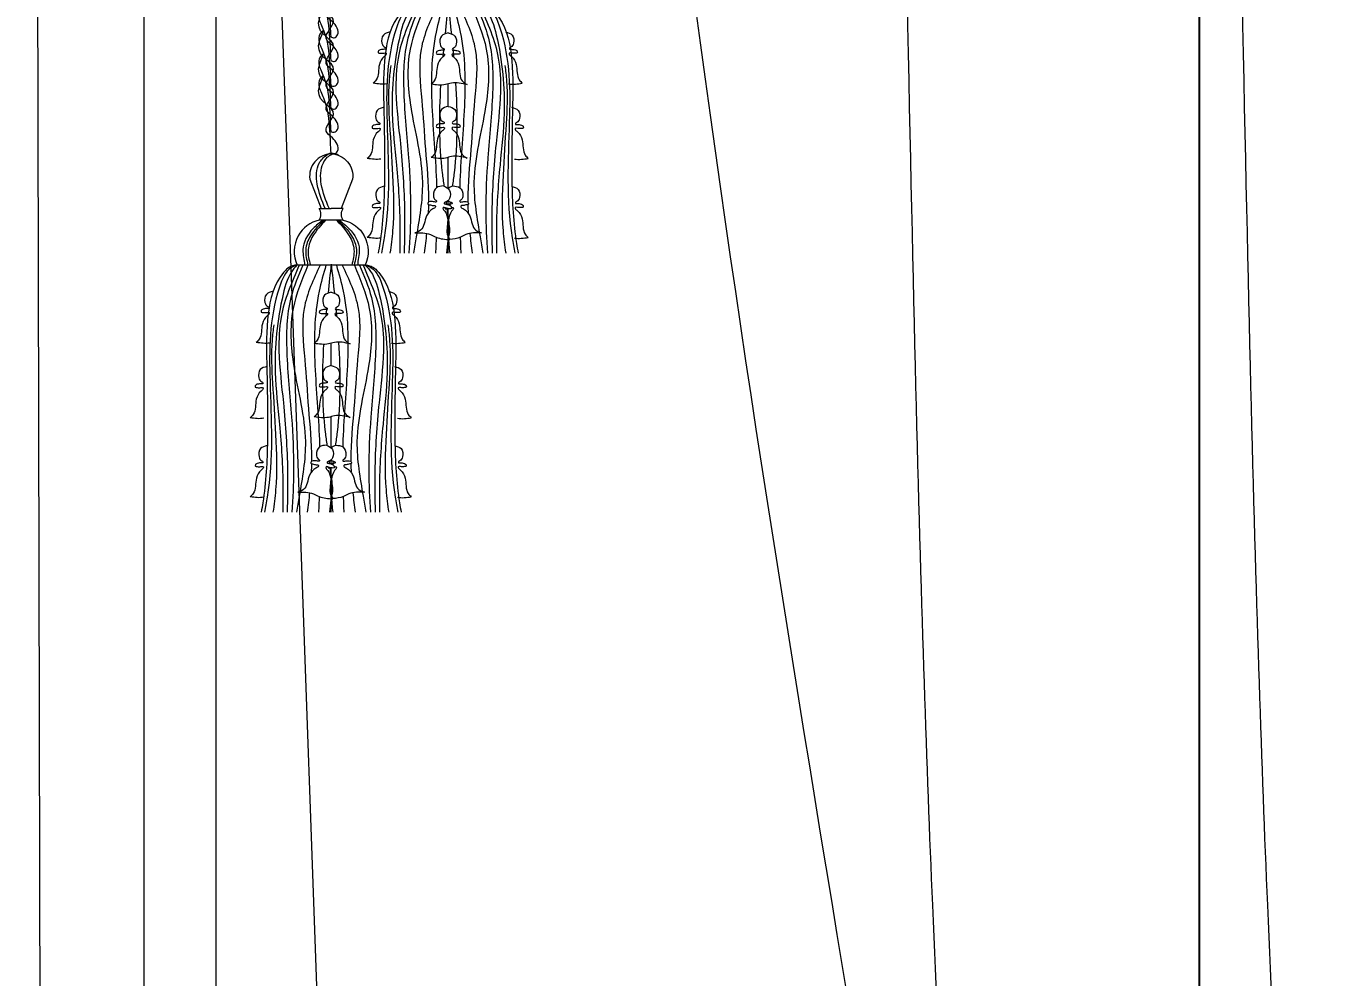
# Model space of a CAD drawing. Header units: inches. Extents: x 274057 to 444617, y 490067 to 635630.
# Drawn here: x 354296 to 354839, y 492571 to 492969 of the extents above; entities that cross this region are included whole.
import ezdxf

# ---------------------------------------------------------------- set-up
doc = ezdxf.new("R2010")
doc.units = ezdxf.units.IN
doc.header["$MEASUREMENT"] = 0
doc.linetypes.add('HIDDEN', pattern=[0.375, 0.25, -0.125])
doc.layers.add('CQ Architectural Window', color=8, linetype='HIDDEN', lineweight=18)
for name, color, linetype in [('CQ curtains and frames', 252, 'Continuous'), ('CQ PANEL DIMENSION', 1, 'Continuous'), ('CQ_callout', 34, 'Continuous'), ('curtain', 253, 'Continuous'), ('FURNITURE', 252, 'Continuous'), ('gypsum', 31, 'Continuous')]:
    doc.layers.add(name, color=color, linetype=linetype)
doc.styles.get("Standard").update_dxf_attribs({"font": 'arial.ttf'})
doc.dimstyles.new('CQ 20', dxfattribs={"dimscale": 0.2, "dimtxt": 150, "dimasz": 100, "dimexe": 100, "dimexo": 20, "dimgap": 80, "dimtad": 1, "dimdec": 0, "dimzin": 0, "dimdsep": 46, "dimtxsty": 'Standard', "dimblk": 'DOT', "dimcen": 100, "dimclrd": 1, "dimclre": 1, "dimclrt": 3, "dimadec": 0, "dimazin": 0, "dimtfac": 1, "dimtdec": 0, "dimtofl": 0, "dimtmove": 0, "dimatfit": 3, "dimfxl": 1, "dimtolj": 1, "dimtzin": 0, "dimlwd": -1, "dimarcsym": 0})
doc.dimstyles.get("Standard").update_dxf_attribs({"dimtxt": 0.18, "dimasz": 0.18, "dimexe": 0.18, "dimexo": 0.0625, "dimgap": 0.09, "dimtad": 0, "dimtih": 1, "dimtoh": 1, "dimdec": 4, "dimzin": 0, "dimdsep": 46, "dimtxsty": 'Standard', "dimcen": 0.09, "dimadec": 0, "dimazin": 0, "dimtfac": 1, "dimtdec": 4, "dimtofl": 0, "dimtmove": 0, "dimatfit": 3, "dimfxl": 1, "dimtolj": 1, "dimtzin": 0, "dimarcsym": 0})

# ---------------------------------------------------------------- blocks, each defined once
blk = doc.blocks.new('ff-15 window')
at = {"layer": 'CQ Architectural Window', "elevation": -0.03}
for points in [[(354881.91, 513202.52), (355801.91, 513202.52), (355801.91, 510652.52), (354881.91, 510652.52)], [(354911.91, 513172.52), (355771.91, 513172.52), (355771.91, 510682.52), (354911.91, 510682.52)]]:
    blk.add_lwpolyline(points, close=True, dxfattribs=at)
blk = doc.blocks.new('_Dot')
at = {"color": 0, "linetype": 'ByBlock', "lineweight": -2}
blk.add_line((-0.5, 0), (-1, 0), dxfattribs=at)
at = {"color": 0, "linetype": 'ByBlock', "const_width": 0.5}
blk.add_lwpolyline([(-0.25, 0, 1), (0.25, 0, 1)], format="xyb", close=True, dxfattribs=at)
blk = doc.blocks.new('*D1290')
at = {"layer": 'CQ PANEL DIMENSION', "color": 1, "lineweight": -2, "transparency": 16777216}
for p, q in [((354281.45, 495194.74), (354806.32, 495194.74)), ((353585.88, 492094.74), (354806.32, 492094.74))]:
    blk.add_line(p, q, dxfattribs=at)
at = {"layer": 'CQ PANEL DIMENSION', "color": 1, "transparency": 16777216}
blk.add_line((354786.32, 495174.74), (354786.32, 492114.74), dxfattribs=at)
at = {"layer": 'Defpoints', "color": 0, "transparency": 16777216}
for p in [(354277.45, 495194.74, 0), (353581.88, 492094.74, 0), (354786.32, 492094.74)]:
    blk.add_point(p, dxfattribs=at)
at = {"layer": 'CQ PANEL DIMENSION', "color": 1, "transparency": 16777216, "xscale": 20, "yscale": 20, "zscale": 20}
for p, rotation in [((354786.32, 495194.74), 90), ((354786.32, 492094.74), 270)]:
    blk.add_blockref('_Dot', p, dxfattribs=dict(at, rotation=rotation))
at = {"layer": 'CQ PANEL DIMENSION', "color": 3, "transparency": 16777216, "insert": (354754.99, 493644.74), "char_height": 30, "attachment_point": 5, "rotation": 90}
blk.add_mtext('\\A1;3100', dxfattribs=at)
blk = doc.blocks.new('tass')
at = {"layer": 'curtain', "color": 42, "lineweight": 0, "ltscale": 1000, "true_color": 0xdba400}
for p, q in [((78219.74, 21088.15, 0), (78229.74, 21088.15, 0)), ((78210.49, 21069.37, 0), (78238.99, 21069.37, 0)), ((78224.74, 21027.33, 0), (78224.74, 21036.71, 0)), ((78224.74, 20992.91, 0), (78224.74, 21005.99, 0)), ((78224.74, 20986.2, 0), (78224.74, 20987.93, 0)), ((78224.74, 20965.98, 0), (78224.74, 20984.61, 0))]:
    blk.add_line(p, q, dxfattribs=at)
at = {"layer": 'curtain', "color": 42, "lineweight": 0, "ltscale": 1000, "true_color": 0xdba400, "elevation": 0}
for points in [[(78224.74, 21115.98, 0.434975), (78215.78, 21105.33), (78220.55, 21093.09)], [(78224.74, 21115.98, -0.434975), (78233.7, 21105.33), (78228.94, 21093.09)], [(78219.74, 21088.15, 0.282984), (78219.74, 21093.09), (78224.74, 21093.09)], [(78229.74, 21088.15, -0.282984), (78229.74, 21093.09), (78224.74, 21093.09)], [(78219.74, 21088.15, 0.222128), (78210.93, 21081.58, 0.232561), (78210.49, 21069.37, 0.647746)], [(78229.74, 21088.15, -0.222128), (78238.55, 21081.58, -0.232561), (78238.99, 21069.37, -0.647746)]]:
    blk.add_lwpolyline(points, format="xyb", dxfattribs=at)
at = {"layer": 'curtain', "color": 42, "lineweight": 0, "ltscale": 1000, "true_color": 0xdba400}
for points in [[(78225.57, 21093.14, 0), (78228.87, 21103.28, 0), (78228.02, 21112.12, 0), (78224.93, 21115.53, 0), (78223.06, 21116.03, 0), (78221.49, 21115.23, 0)], [(78227.24, 21093.09, 0), (78230.55, 21103.23, 0), (78229.7, 21112.07, 0), (78226.72, 21115.4, 0), (78224.74, 21116.25, 0), (78222.97, 21116.01, 0)], [(78221.43, 21088.15, 0), (78217.21, 21084.6, 0), (78212.98, 21075.76, 0), (78213.64, 21069.37, 0), (78213.64, 21069.28, 0)], [(78221.94, 21088.15, 0), (78216.18, 21081.59, 0), (78214.2, 21075.86, 0), (78215.13, 21069.37, 0)], [(78222.5, 21088.15, 0), (78217.17, 21081.59, 0), (78215.2, 21075.86, 0), (78216.13, 21069.37, 0)], [(78227.07, 21088.15, 0), (78232.39, 21081.59, 0), (78234.37, 21075.86, 0), (78233.44, 21069.37, 0)], [(78227.63, 21088.15, 0), (78233.39, 21081.59, 0), (78235.37, 21075.86, 0), (78234.44, 21069.37, 0)], [(78228.14, 21088.15, 0), (78232.35, 21084.6, 0), (78236.59, 21075.76, 0), (78235.93, 21069.37, 0), (78235.93, 21069.28, 0)], [(78200.8, 21058.45, 0), (78197.97, 21057.14, 0), (78197.39, 21053.74, 0), (78198.55, 21052.07, 0), (78199.06, 21051.78, 0), (78199.06, 21051.27, 0), (78198.77, 21051.2, 0), (78197.17, 21051.13, 0), (78196.08, 21050.69, 0), (78195.87, 21050.33, 0), (78195.87, 21049.75, 0), (78196.59, 21049.6, 0), (78198.19, 21049.6, 0), (78199.2, 21049.53, 0), (78199.2, 21049.24, 0), (78198.26, 21048.15, 0), (78196.3, 21044.82, 0), (78195, 21038.37, 0), (78193.74, 21037.01, 0)], [(78224.74, 21058.05, 0), (78221.91, 21056.75, 0), (78221.33, 21053.34, 0), (78222.49, 21051.67, 0), (78223, 21051.38, 0), (78223, 21050.88, 0), (78222.71, 21050.8, 0), (78221.11, 21050.73, 0), (78220.02, 21050.3, 0), (78219.81, 21049.93, 0), (78219.81, 21049.35, 0), (78220.53, 21049.21, 0), (78222.13, 21049.21, 0), (78223.14, 21049.14, 0), (78223.14, 21048.85, 0), (78222.2, 21047.76, 0), (78220.24, 21044.42, 0), (78218.94, 21037.97, 0), (78216.85, 21036.43, 0)], [(78224.74, 21058.05, 0), (78227.57, 21056.75, 0), (78228.15, 21053.34, 0), (78226.99, 21051.67, 0), (78226.48, 21051.38, 0), (78226.48, 21050.88, 0), (78226.77, 21050.8, 0), (78228.37, 21050.73, 0), (78229.46, 21050.3, 0), (78229.68, 21049.93, 0), (78229.68, 21049.35, 0), (78228.95, 21049.21, 0), (78227.35, 21049.21, 0), (78226.34, 21049.14, 0), (78226.34, 21048.85, 0), (78227.28, 21047.76, 0), (78229.24, 21044.42, 0), (78230.55, 21037.97, 0), (78231.8, 21036.62, 0)], [(78249.03, 21058.45, 0), (78251.86, 21057.14, 0), (78252.44, 21053.74, 0), (78251.28, 21052.07, 0), (78250.77, 21051.78, 0), (78250.77, 21051.27, 0), (78251.06, 21051.2, 0), (78252.66, 21051.13, 0), (78253.75, 21050.69, 0), (78253.96, 21050.33, 0), (78253.96, 21049.75, 0), (78253.24, 21049.6, 0), (78251.64, 21049.6, 0), (78250.63, 21049.53, 0), (78250.63, 21049.24, 0), (78251.57, 21048.15, 0), (78253.53, 21044.82, 0), (78254.84, 21038.37, 0), (78256.09, 21037.01, 0)], [(78216.85, 21036.43, 0), (78223.38, 21037.05, 0), (78225.88, 21036.42, 0), (78231.8, 21036.62, 0)], [(78198.28, 21026.97, 0), (78195.45, 21025.67, 0), (78194.87, 21022.26, 0), (78196.03, 21020.59, 0), (78196.54, 21020.3, 0), (78196.54, 21019.8, 0), (78196.25, 21019.72, 0), (78194.65, 21019.65, 0), (78193.56, 21019.22, 0), (78193.35, 21018.85, 0), (78193.35, 21018.27, 0), (78194.07, 21018.13, 0), (78195.67, 21018.13, 0), (78196.68, 21018.06, 0), (78196.68, 21017.77, 0), (78195.74, 21016.68, 0), (78193.78, 21013.34, 0), (78192.48, 21006.89, 0), (78191.22, 21005.53, 0)], [(78224.74, 21027.33, 0), (78221.91, 21026.03, 0), (78221.33, 21022.62, 0), (78222.49, 21020.95, 0), (78223, 21020.66, 0), (78223, 21020.16, 0), (78222.71, 21020.08, 0), (78221.11, 21020.01, 0), (78220.02, 21019.58, 0), (78219.81, 21019.21, 0), (78219.81, 21018.63, 0), (78220.53, 21018.49, 0), (78222.13, 21018.49, 0), (78223.14, 21018.42, 0), (78223.14, 21018.13, 0), (78222.2, 21017.04, 0), (78220.24, 21013.7, 0), (78218.94, 21007.25, 0), (78216.85, 21005.71, 0)], [(78224.74, 21027.33, 0), (78227.57, 21026.03, 0), (78228.15, 21022.62, 0), (78226.99, 21020.95, 0), (78226.48, 21020.66, 0), (78226.48, 21020.16, 0), (78226.77, 21020.08, 0), (78228.37, 21020.01, 0), (78229.46, 21019.58, 0), (78229.68, 21019.21, 0), (78229.68, 21018.63, 0), (78228.95, 21018.49, 0), (78227.35, 21018.49, 0), (78226.34, 21018.42, 0), (78226.34, 21018.13, 0), (78227.28, 21017.04, 0), (78229.24, 21013.7, 0), (78230.55, 21007.25, 0), (78231.8, 21005.9, 0)], [(78251.55, 21026.97, 0), (78254.38, 21025.67, 0), (78254.96, 21022.26, 0), (78253.8, 21020.59, 0), (78253.29, 21020.3, 0), (78253.29, 21019.8, 0), (78253.58, 21019.72, 0), (78255.18, 21019.65, 0), (78256.27, 21019.22, 0), (78256.48, 21018.85, 0), (78256.48, 21018.27, 0), (78255.76, 21018.13, 0), (78254.16, 21018.13, 0), (78253.15, 21018.06, 0), (78253.15, 21017.77, 0), (78254.09, 21016.68, 0), (78256.05, 21013.34, 0), (78257.36, 21006.89, 0), (78258.61, 21005.53, 0)], [(78216.85, 21005.71, 0), (78223.38, 21006.33, 0), (78225.88, 21005.7, 0), (78231.8, 21005.9, 0)], [(78198.32, 20993.93, 0), (78195.49, 20992.62, 0), (78194.91, 20989.21, 0), (78196.07, 20987.55, 0), (78196.57, 20987.26, 0), (78196.57, 20986.75, 0), (78196.28, 20986.68, 0), (78194.69, 20986.6, 0), (78193.6, 20986.17, 0), (78193.38, 20985.81, 0), (78193.38, 20985.23, 0), (78194.11, 20985.08, 0), (78195.7, 20985.08, 0), (78196.72, 20985.01, 0), (78196.72, 20984.72, 0), (78195.78, 20983.63, 0), (78193.82, 20980.3, 0), (78192.51, 20973.84, 0), (78191.25, 20972.49, 0)], [(78222.84, 20994.04, 0), (78219.81, 20993.32, 0), (78218.56, 20990.1, 0), (78219.37, 20988.23, 0), (78219.81, 20987.85, 0), (78219.71, 20987.35, 0), (78219.41, 20987.33, 0), (78217.83, 20987.58, 0), (78216.67, 20987.37, 0), (78216.39, 20987.06, 0), (78216.27, 20986.49, 0), (78216.96, 20986.2, 0), (78218.52, 20985.89, 0), (78219.5, 20985.61, 0), (78219.44, 20985.33, 0), (78218.3, 20984.45, 0), (78215.72, 20981.57, 0), (78213.16, 20975.51, 0), (78210.81, 20974.41, 0)], [(78226.64, 20994.04, 0), (78224.13, 20992.19, 0), (78224.24, 20988.74, 0), (78225.71, 20987.34, 0), (78226.26, 20987.15, 0), (78226.36, 20986.66, 0), (78226.09, 20986.53, 0), (78224.54, 20986.14, 0), (78223.56, 20985.49, 0), (78223.42, 20985.1, 0), (78223.54, 20984.53, 0), (78224.28, 20984.53, 0), (78225.84, 20984.85, 0), (78226.85, 20984.98, 0), (78226.91, 20984.69, 0), (78226.2, 20983.44, 0), (78224.94, 20979.78, 0), (78224.95, 20973.2, 0), (78223.98, 20971.62, 0)], [(78226.64, 20994.04, 0), (78229.67, 20993.32, 0), (78230.92, 20990.1, 0), (78230.12, 20988.23, 0), (78229.67, 20987.85, 0), (78229.78, 20987.35, 0), (78230.07, 20987.33, 0), (78231.65, 20987.58, 0), (78232.81, 20987.37, 0), (78233.09, 20987.06, 0), (78233.21, 20986.49, 0), (78232.53, 20986.2, 0), (78230.96, 20985.89, 0), (78229.98, 20985.61, 0), (78230.04, 20985.33, 0), (78231.18, 20984.45, 0), (78233.76, 20981.57, 0), (78236.33, 20975.51, 0), (78238.67, 20974.41, 0)], [(78251.52, 20993.93, 0), (78254.35, 20992.62, 0), (78254.93, 20989.21, 0), (78253.76, 20987.55, 0), (78253.26, 20987.26, 0), (78253.26, 20986.75, 0), (78253.55, 20986.68, 0), (78255.14, 20986.6, 0), (78256.23, 20986.17, 0), (78256.45, 20985.81, 0), (78256.45, 20985.23, 0), (78255.72, 20985.08, 0), (78254.13, 20985.08, 0), (78253.11, 20985.01, 0), (78253.11, 20984.72, 0), (78254.05, 20983.63, 0), (78256.01, 20980.3, 0), (78257.32, 20973.84, 0), (78258.58, 20972.49, 0)], [(78238.67, 20974.41, 0), (78232.16, 20973.72, 0), (78229.82, 20972.61, 0), (78223.98, 20971.62, 0)]]:
    blk.add_spline(points, degree=3, dxfattribs=at)
for points, knots in [([(78210.49, 21069.37, 0), (78209.85, 21069.33, 0), (78207.59, 21069.19, 0), (78201.07, 21062.98, 0), (78197.46, 21048.19, 0), (78197.82, 21024.49, 0), (78198.52, 20998.1, 0), (78197.45, 20977.22, 0), (78195.71, 20967.31, 0), (78195.46, 20965.98, 0)], [0, 0, 0, 0, 1.88546, 6.692223, 25.03677, 45.785579, 78.040267, 104.189263, 108.247754, 108.247754, 108.247754, 108.247754]), ([(78210.49, 21069.37, 0), (78209.69, 21069.07, 0), (78205.83, 21067.63, 0), (78198.66, 21049.87, 0), (78198.89, 21018.18, 0), (78200.73, 20986.07, 0), (78197.24, 20968.1, 0), (78196.81, 20965.98, 0)], [0, 0, 0, 0, 2.515357, 12.157325, 51.767584, 100.17516, 106.680385, 106.680385, 106.680385, 106.680385]), ([(78210.49, 21069.37, 0), (78210.02, 21068.89, 0), (78206.86, 21065.62, 0), (78202.4, 21050.07, 0), (78200.34, 21028.19, 0), (78203.36, 21001.26, 0), (78204.79, 20981.78, 0), (78204.44, 20969.49, 0), (78204.54, 20965.98, 0)], [0, 0, 0, 0, 2.007034, 13.599116, 46.514064, 68.263556, 94.567068, 105.104983, 105.104983, 105.104983, 105.104983]), ([(78211.41, 21069.37, 0), (78208.28, 21062.24, 0), (78203.23, 21050.77, 0), (78202.53, 21030.9, 0), (78205.18, 21009.6, 0), (78206.73, 20987.04, 0), (78206.48, 20971.74, 0), (78206.36, 20965.98, 0)], [0, 0, 0, 0, 23.11123, 37.13989, 58.938099, 87.56344, 104.848877, 104.848877, 104.848877, 104.848877]), ([(78212.87, 21069.37, 0), (78210.97, 21064.91, 0), (78206.1, 21053.43, 0), (78205.73, 21031.43, 0), (78208.26, 21007.57, 0), (78209.35, 20985.11, 0), (78208.67, 20971.85, 0), (78208.32, 20965.98, 0)], [0, 0, 0, 0, 14.461806, 37.172593, 64.608028, 86.813347, 104.448719, 104.448719, 104.448719, 104.448719]), ([(78215.04, 21069.37, 0), (78212.54, 21063.42, 0), (78206.88, 21049.97, 0), (78208.47, 21024.29, 0), (78216, 20998.64, 0), (78212.25, 20978.06, 0), (78210.64, 20968.23, 0), (78210.28, 20965.98, 0)], [0, 0, 0, 0, 19.16217, 43.282185, 75.216668, 98.196351, 105.022244, 105.022244, 105.022244, 105.022244]), ([(78220.12, 21069.37, 0), (78217.33, 21063.44, 0), (78211.46, 21050.95, 0), (78213.89, 21030.08, 0), (78215.1, 21009.22, 0), (78216.56, 20994.93, 0), (78216.52, 20987.53, 0), (78216.52, 20987.23, 0)], [0, 0, 0, 0, 19.313115, 40.610909, 61.195171, 82.530094, 83.430851, 83.430851, 83.430851, 83.430851]), ([(78222.56, 21069.37, 0), (78221.52, 21065.74, 0), (78217.6, 21052.12, 0), (78217.4, 21027.28, 0), (78219.54, 21005.7, 0), (78219.86, 20994.38, 0), (78219.89, 20993.38, 0)], [0, 0, 0, 0, 11.321596, 42.431835, 73.453337, 76.475104, 76.475104, 76.475104, 76.475104]), ([(78226.92, 21069.37, 0), (78227.97, 21065.74, 0), (78231.88, 21052.12, 0), (78232.08, 21027.28, 0), (78229.95, 21005.7, 0), (78229.62, 20994.38, 0), (78229.59, 20993.38, 0)], [0, 0, 0, 0, 11.321596, 42.431835, 73.453337, 76.475104, 76.475104, 76.475104, 76.475104]), ([(78229.36, 21069.37, 0), (78232.15, 21063.44, 0), (78238.02, 21050.95, 0), (78235.59, 21030.08, 0), (78234.38, 21009.22, 0), (78232.92, 20994.93, 0), (78232.96, 20987.53, 0), (78232.96, 20987.23, 0)], [0, 0, 0, 0, 19.313115, 40.610909, 61.195171, 82.530094, 83.430851, 83.430851, 83.430851, 83.430851]), ([(78234.44, 21069.37, 0), (78236.94, 21063.42, 0), (78242.6, 21049.97, 0), (78241.01, 21024.29, 0), (78233.48, 20998.64, 0), (78237.24, 20978.06, 0), (78238.84, 20968.23, 0), (78239.2, 20965.98, 0)], [0, 0, 0, 0, 19.16217, 43.282185, 75.216668, 98.196351, 105.022244, 105.022244, 105.022244, 105.022244]), ([(78236.61, 21069.37, 0), (78238.51, 21064.91, 0), (78243.38, 21053.43, 0), (78243.75, 21031.43, 0), (78241.22, 21007.57, 0), (78240.13, 20985.11, 0), (78240.81, 20971.85, 0), (78241.17, 20965.98, 0)], [0, 0, 0, 0, 14.461806, 37.172593, 64.608028, 86.813347, 104.448719, 104.448719, 104.448719, 104.448719]), ([(78238.07, 21069.37, 0), (78241.21, 21062.24, 0), (78246.25, 21050.77, 0), (78246.95, 21030.9, 0), (78244.3, 21009.6, 0), (78242.75, 20987.04, 0), (78243, 20971.74, 0), (78243.13, 20965.98, 0)], [0, 0, 0, 0, 23.11123, 37.13989, 58.938099, 87.56344, 104.848877, 104.848877, 104.848877, 104.848877]), ([(78238.99, 21069.37, 0), (78239.79, 21069.07, 0), (78243.65, 21067.63, 0), (78250.82, 21049.87, 0), (78250.59, 21018.18, 0), (78248.75, 20986.07, 0), (78252.25, 20968.1, 0), (78252.68, 20965.98, 0)], [0, 0, 0, 0, 2.515357, 12.157325, 51.767584, 100.17516, 106.680385, 106.680385, 106.680385, 106.680385]), ([(78238.99, 21069.37, 0), (78239.46, 21068.89, 0), (78242.62, 21065.62, 0), (78247.08, 21050.07, 0), (78249.14, 21028.19, 0), (78246.12, 21001.26, 0), (78244.69, 20981.78, 0), (78245.04, 20969.49, 0), (78244.94, 20965.98, 0)], [0, 0, 0, 0, 2.007034, 13.599116, 46.514064, 68.263556, 94.567068, 105.104983, 105.104983, 105.104983, 105.104983]), ([(78238.99, 21069.37, 0), (78239.63, 21069.33, 0), (78241.89, 21069.19, 0), (78248.41, 21062.98, 0), (78252.02, 21048.19, 0), (78251.66, 21024.49, 0), (78250.97, 20998.1, 0), (78252.04, 20977.22, 0), (78253.77, 20967.31, 0), (78254.02, 20965.98, 0)], [0, 0, 0, 0, 1.88546, 6.692223, 25.03677, 45.785579, 78.040267, 104.189263, 108.247754, 108.247754, 108.247754, 108.247754]), ([(78200.53, 20965.98, 0), (78200.98, 20969.09, 0), (78202.37, 20979.89, 0), (78201.8, 20998, 0), (78200.39, 21018.79, 0), (78199.56, 21034.14, 0), (78200.59, 21042.23, 0), (78200.86, 21044.36, 0)], [5.059628, 5.059628, 5.059628, 5.059628, 14.477933, 37.724665, 59.153291, 77.15639, 83.59054, 83.59054, 83.59054, 83.59054]), ([(78248.95, 20965.98, 0), (78248.5, 20969.09, 0), (78247.12, 20979.89, 0), (78247.68, 20998, 0), (78249.09, 21018.79, 0), (78249.92, 21034.14, 0), (78248.89, 21042.23, 0), (78248.62, 21044.36, 0)], [5.059628, 5.059628, 5.059628, 5.059628, 14.477933, 37.724665, 59.153291, 77.15639, 83.59054, 83.59054, 83.59054, 83.59054]), ([(78221.64, 21037.19, 0), (78220.85, 21024.62, 0), (78220.77, 21010.2, 0), (78222.73, 20995.82, 0), (78222.99, 20993.96, 0)], [32.552342, 32.552342, 32.552342, 32.552342, 70.272536, 75.866413, 75.866413, 75.866413, 75.866413]), ([(78227.9, 21036.23, 0), (78228.63, 21023.98, 0), (78228.67, 21009.88, 0), (78226.75, 20995.82, 0), (78226.49, 20993.96, 0)], [33.509366, 33.509366, 33.509366, 33.509366, 70.272536, 75.866413, 75.866413, 75.866413, 75.866413]), ([(78223.41, 20984.94, 0), (78223.08, 20985.06, 0), (78222.63, 20985.22, 0), (78222.5, 20984.25, 0), (78224, 20982.88, 0), (78225.12, 20978.92, 0), (78223.65, 20974.98, 0), (78224.66, 20972.92, 0), (78224.74, 20972.78, 0)], [16.303462, 16.303462, 16.303462, 16.303462, 17.124618, 17.414629, 18.85427, 22.722221, 29.305613, 29.787645, 29.787645, 29.787645, 29.787645]), ([(78224.74, 20987.93, 0), (78224.48, 20987.63, 0), (78224, 20987.29, 0), (78223.18, 20987.3, 0), (78222.99, 20986.63, 0), (78223.79, 20986.42, 0), (78224.3, 20986.34, 0), (78224.74, 20986.2, 0)], [7.456516, 7.456516, 7.456516, 7.456516, 8.604971, 9.189876, 9.697377, 9.996568, 11.386627, 11.386627, 11.386627, 11.386627]), ([(78225.27, 20984.69, 0), (78224.97, 20981.86, 0), (78224.5, 20975.62, 0), (78224.99, 20969.39, 0), (78225.43, 20965.98, 0)], [85.18572, 85.18572, 85.18572, 85.18572, 93.715267, 104.052116, 104.052116, 104.052116, 104.052116]), ([(78226.07, 20984.94, 0), (78226.07, 20984.77, 0), (78225.98, 20984.34, 0), (78225.28, 20984.53, 0), (78224.89, 20984.59, 0), (78224.74, 20984.61, 0)], [13.33354, 13.33354, 13.33354, 13.33354, 13.769673, 14.509669, 14.970828, 14.970828, 14.970828, 14.970828]), ([(78210.81, 20974.41, 0), (78213.06, 20974.47, 0), (78216.21, 20974.56, 0), (78220.17, 20972.14, 0), (78222.53, 20971.82, 0), (78224.05, 20971.71, 0)], [0, 0, 0, 0, 6.553714, 9.139118, 13.637218, 13.637218, 13.637218, 13.637218])]:
    blk.add_open_spline(points, degree=3, knots=knots, dxfattribs=at)
for points in [[(78224.74, 21069.76, 0), (78224.29, 21065.73, 0), (78223.84, 21061.7, 0), (78223.42, 21057.67, 0)], [(78224.74, 21069.76, 0), (78225.19, 21065.73, 0), (78225.64, 21061.7, 0), (78226.06, 21057.67, 0)], [(78222.8, 21051.55, 0), (78222.69, 21050.36, 0), (78222.58, 21049.16, 0), (78222.47, 21047.97, 0)], [(78226.68, 21051.55, 0), (78226.79, 21050.36, 0), (78226.91, 21049.16, 0), (78227.01, 21047.97, 0)], [(78199.47, 21036.78, 0), (78197.6, 21036.45, 0), (78195.67, 21036.73, 0), (78193.74, 21037.01, 0)], [(78250.36, 21036.78, 0), (78252.23, 21036.45, 0), (78254.16, 21036.73, 0), (78256.09, 21037.01, 0)], [(78196.95, 21005.3, 0), (78195.08, 21004.97, 0), (78193.15, 21005.25, 0), (78191.22, 21005.53, 0)], [(78252.88, 21005.3, 0), (78254.75, 21004.97, 0), (78256.68, 21005.25, 0), (78258.61, 21005.53, 0)], [(78222.84, 20994.04, 0), (78223.53, 20993.7, 0), (78224.22, 20993.36, 0), (78224.74, 20992.91, 0)], [(78216.5, 20986.31, 0), (78216.48, 20985.12, 0), (78216.44, 20983.94, 0), (78216.38, 20982.75, 0)], [(78223.89, 20987.36, 0), (78223.95, 20986.89, 0), (78224.01, 20986.41, 0), (78224.07, 20985.93, 0)], [(78225.59, 20987.36, 0), (78225.55, 20987.04, 0), (78225.51, 20986.71, 0), (78225.47, 20986.38, 0)], [(78232.98, 20986.31, 0), (78233, 20985.12, 0), (78233.04, 20983.94, 0), (78233.1, 20982.75, 0)], [(78215.7, 20974.2, 0), (78215.41, 20971.45, 0), (78215.06, 20968.72, 0), (78214.67, 20965.98, 0)], [(78233.78, 20974.2, 0), (78234.07, 20971.45, 0), (78234.43, 20968.72, 0), (78234.81, 20965.98, 0)], [(78196.99, 20972.26, 0), (78195.12, 20971.92, 0), (78193.18, 20972.21, 0), (78191.25, 20972.49, 0)], [(78219.71, 20972.58, 0), (78219.64, 20970.38, 0), (78219.55, 20968.18, 0), (78219.46, 20965.98, 0)], [(78224.67, 20972.9, 0), (78224.57, 20970.59, 0), (78224.35, 20968.28, 0), (78224.05, 20965.98, 0)], [(78229.77, 20972.58, 0), (78229.84, 20970.38, 0), (78229.93, 20968.18, 0), (78230.02, 20965.98, 0)], [(78252.84, 20972.26, 0), (78254.71, 20971.92, 0), (78256.65, 20972.21, 0), (78258.58, 20972.49, 0)]]:
    blk.add_open_spline(points, degree=3, dxfattribs=at)
blk = doc.blocks.new('emb')
at = {"layer": 'FURNITURE', "color": 40, "lineweight": 0, "ltscale": 1000}
for points in [[(44347.86, -14394.28, 0), (44348.35, -14384.87, 0), (44350.84, -14371.21, 0), (44352, -14368.58, 0), (44352.37, -14363.39, 0), (44351.2, -14361.97, 0), (44352.91, -14368.11, 0), (44346.68, -14378.08, 0), (44349.78, -14385.08, 0), (44347.17, -14387.95, 0), (44345.17, -14390.61, 0), (44345, -14393.45, 0), (44346.38, -14394.65, 0), (44347.86, -14394.28, 0)], [(44347.86, -14404.2, 0), (44348.35, -14394.79, 0), (44350.84, -14381.13, 0), (44352, -14378.5, 0), (44352.37, -14373.3, 0), (44351.2, -14371.89, 0), (44352.91, -14378.03, 0), (44346.68, -14388, 0), (44349.78, -14395, 0), (44347.17, -14397.86, 0), (44345.17, -14400.52, 0), (44345, -14403.37, 0), (44346.38, -14404.57, 0), (44347.86, -14404.2, 0)], [(44347.86, -14414.6, 0), (44348.35, -14405.19, 0), (44350.84, -14391.53, 0), (44352, -14388.9, 0), (44352.37, -14383.71, 0), (44351.2, -14382.29, 0), (44352.91, -14388.43, 0), (44346.68, -14398.4, 0), (44349.78, -14405.4, 0), (44347.17, -14408.27, 0), (44345.17, -14410.92, 0), (44345, -14413.77, 0), (44346.38, -14414.97, 0), (44347.86, -14414.6, 0)], [(44347.86, -14424.12, 0), (44348.35, -14414.72, 0), (44350.84, -14401.05, 0), (44352, -14398.42, 0), (44352.37, -14393.23, 0), (44351.2, -14391.82, 0), (44352.91, -14397.96, 0), (44346.68, -14407.92, 0), (44349.78, -14414.93, 0), (44347.17, -14417.79, 0), (44345.17, -14420.45, 0), (44345, -14423.3, 0), (44346.38, -14424.49, 0), (44347.86, -14424.12, 0)], [(44347.86, -14433.84, 0), (44348.35, -14424.43, 0), (44350.84, -14410.77, 0), (44352, -14408.14, 0), (44352.37, -14402.94, 0), (44351.2, -14401.53, 0), (44352.91, -14407.67, 0), (44346.68, -14417.64, 0), (44349.78, -14424.64, 0), (44347.17, -14427.5, 0), (44345.17, -14430.16, 0), (44345, -14433.01, 0), (44346.38, -14434.21, 0), (44347.86, -14433.84, 0)], [(44347.86, -14442.91, 0), (44348.35, -14433.5, 0), (44350.84, -14419.84, 0), (44352, -14417.21, 0), (44352.37, -14412.02, 0), (44351.2, -14410.6, 0), (44352.91, -14416.75, 0), (44346.68, -14426.71, 0), (44349.78, -14433.71, 0), (44347.17, -14436.58, 0), (44345.17, -14439.24, 0), (44345, -14442.08, 0), (44346.38, -14443.28, 0), (44347.86, -14442.91, 0)]]:
    blk.add_spline(points, degree=3, dxfattribs=at)
at = {"layer": 'FURNITURE', "color": 40, "lineweight": 0}
for p in [(-33926.02, -35450.7, 0), (-33877.08, -35559.14, 0)]:
    blk.add_blockref('tass', p, dxfattribs=at)
blk = doc.blocks.new('curtain')
at = {"layer": 'FURNITURE', "lineweight": 0, "elevation": 0}
for points in [[(-1714.41, -4.16), (-1720.85, 2875.9)], [(-1586.17, 70.15), (-1619.75, 1010.47)]]:
    blk.add_lwpolyline(points, dxfattribs=at)
at = {"layer": 'FURNITURE', "lineweight": 0}
for points, knots in [([(-1193.81, -12.85, 0), (-1191.62, 14.46, 0), (-1186.04, 176.91, 0), (-1203.04, 455.87, 0), (-1210.19, 722.89, 0), (-1216.59, 1074.37, 0), (-1216.59, 1074.38, 0), (-1216.59, 1074.39, 0), (-1216.59, 1074.41, 0), (-1217.15, 1105.19, 0), (-1217.71, 1135.97, 0), (-1218.27, 1166.75, 0)], [0, 0, 0, 0, 82.170643, 487.317972, 827.667629, 827.667629, 827.667629, 827.679521, 827.679521, 827.679521, 857.48444, 857.48444, 857.48444, 857.48444]), ([(-1333, 0.09, 0), (-1331.76, 14.46, 0), (-1326.17, 176.91, 0), (-1343.17, 455.87, 0), (-1350.32, 722.89, 0), (-1356.72, 1074.37, 0), (-1356.72, 1074.38, 0), (-1356.72, 1074.39, 0), (-1356.72, 1074.41, 0), (-1356.79, 1078, 0), (-1356.85, 1081.59, 0), (-1356.92, 1085.18, 0)], [0, 0, 0, 0, 82.170643, 487.317972, 827.667629, 827.667629, 827.667629, 827.679521, 827.679521, 827.679521, 831.157976, 831.157976, 831.157976, 831.157976]), ([(-1467.35, 1072.42, 0), (-1426.14, 694.47, 0), (-1377.1, 461.9, 0), (-1319.1, 76.4, 0), (-1340.29, 75.25, 0), (-1419.54, 74.56, 0), (-1492.1, 74.97, 0), (-1557.64, 75.59, 0), (-1587.82, 71.56, 0), (-1584.42, 60.99, 0), (-1546.81, 51.07, 0), (-1506.7, 45.07, 0), (-1461.98, 31.97, 0), (-1488.57, 17.45, 0), (-1571.69, 5.06, 0), (-1652.48, -1.09, 0), (-1714.41, -4.16, 0)], [243.627905, 243.627905, 243.627905, 243.627905, 1067.803273, 1090.343366, 1101.041024, 1124.788132, 1253.632328, 1281.505184, 1291.97919, 1296.93529, 1312.115972, 1346.838143, 1377.534104, 1387.5713, 1425.177123, 1558.4068, 1558.4068, 1558.4068, 1558.4068])]:
    blk.add_open_spline(points, degree=3, knots=knots, dxfattribs=at)
at = {"layer": 'gypsum', "color": 1, "xscale": -1, "rotation": 359.9999999999999}
blk.add_blockref('emb', (42753.97, 15239.85, 0), dxfattribs=at)

msp = doc.modelspace()

# ---------------------------------------------------------------- hatches: boundary and pattern name
at = {"layer": 'CQ curtains and frames', "linetype": 'ByBlock', "ltscale": 200}
h = msp.add_hatch(dxfattribs=at)
h.set_pattern_fill('PLASTI,_O', color=256, scale=500, angle=90)
h.set_pattern_definition([(90, (0, -24304.54), (-125, 8e-15), []), (90, (-15.62, -24304.54), (-125, 8e-15), []), (90, (-31.25, -24304.54), (-125, 8e-15), []), (90, (-78.12, -24304.54), (-125, 8e-15), [])])
edge = h.paths.add_edge_path()
edge.add_line((359636.1, 493216.74), (359636.1, 494854.7))
edge.add_line((359636.1, 494854.7), (359615.1, 494884.7))
edge.add_line((359615.1, 494884.7), (359611.1, 494954.83))
edge.add_line((359611.1, 494954.83), (359625.1, 494974.87))
edge.add_line((359625.1, 494974.87), (359625.1, 494994.74))
edge.add_line((359625.1, 494994.74), (354065.1, 494994.8))
edge.add_line((354065.1, 494994.8), (354065.1, 494974.87))
edge.add_line((354065.1, 494974.87), (354069.1, 494974.87))
edge.add_line((354069.1, 494974.87), (354070.27, 494972.04))
edge.add_line((354070.27, 494972.04), (354073.1, 494970.87))
edge.add_line((354073.1, 494970.87), (354073.1, 494967.87))
edge.add_arc((354073.1, 494964.87), 3, 0, 90, ccw=False)
edge.add_line((354076.1, 494964.87), (354079.1, 494964.87))
edge.add_line((354079.1, 494964.87), (354079.1, 494924.7))
edge.add_line((354079.1, 494924.7), (354076.1, 494924.7))
edge.add_arc((354073.1, 494924.7), 3, 270, 360, ccw=False)
edge.add_line((354073.1, 494921.7), (354073.1, 494918.7))
edge.add_arc((354073.1, 494914.7), 4, 90, 180)
edge.add_line((354069.1, 494914.7), (354065.1, 494914.7))
edge.add_line((354065.1, 494914.7), (354065.1, 494894.7))
edge.add_line((354065.1, 494894.7), (354068.1, 494894.7))
edge.add_arc((354071.1, 494894.7), 3, 180, 270)
edge.add_line((354071.1, 494891.7), (354071.1, 494888.7))
edge.add_arc((354071.1, 494884.7), 4, -90, 90, ccw=False)
edge.add_line((354071.1, 494880.7), (354071.1, 494877.7))
edge.add_arc((354071.1, 494874.7), 3, 90, 180)
edge.add_line((354068.1, 494874.7), (354065.1, 494874.7))
edge.add_line((354065.1, 494874.7), (354065.1, 494853.37))
edge.add_line((354065.1, 494853.37), (354052.04, 494853.37))
edge.add_line((354052.04, 494853.37), (354069.17, 492209.77))
edge.add_line((354069.17, 492209.77), (354295.1, 492209.71))
edge.add_line((354295.1, 492209.71), (354295.1, 494744.74))
edge.add_line((354295.1, 494744.74), (359395.1, 494744.74))
edge.add_line((359395.1, 494744.74), (359394.66, 493216.74))
edge.add_line((359394.66, 493216.74), (359636.1, 493216.88))

# ---------------------------------------------------------------- block references
at = {"layer": 'CQ curtains and frames'}
for name, p in [('curtain', (356016.95, 492118.9, 0)), ('ff-15 window', (-536.81, -18507.78, 0))]:
    msp.add_blockref(name, p, dxfattribs=at)

# ---------------------------------------------------------------- dimensions: what is measured, and where the dimension line sits
at = {"layer": 'CQ PANEL DIMENSION'}
dim = msp.add_linear_dim(base=(354786.32, 492094.74), p1=(354277.45, 495194.74, 0), p2=(353581.88, 492094.74, 0), angle=90, dimstyle='CQ 20', override={"dimtmove": 1}, dxfattribs=at)
dim.commit()
dim.dimension.update_dxf_attribs({"geometry": '*D1290', "text_midpoint": (354754.99, 493644.74)})

# ---------------------------------------------------------------- leaders
at = {"layer": 'CQ_callout'}
msp.add_leader([(357930.59, 492582.35), (354490.41, 493560.59), (352926.48, 493560.59)], dimstyle='Standard', override={"dimasz": 10, "dimldrblk": 'Dot', "dimfxl": 0.1, "dimarcsym": 2}, dxfattribs=at)

doc.saveas('drawing.dxf')
